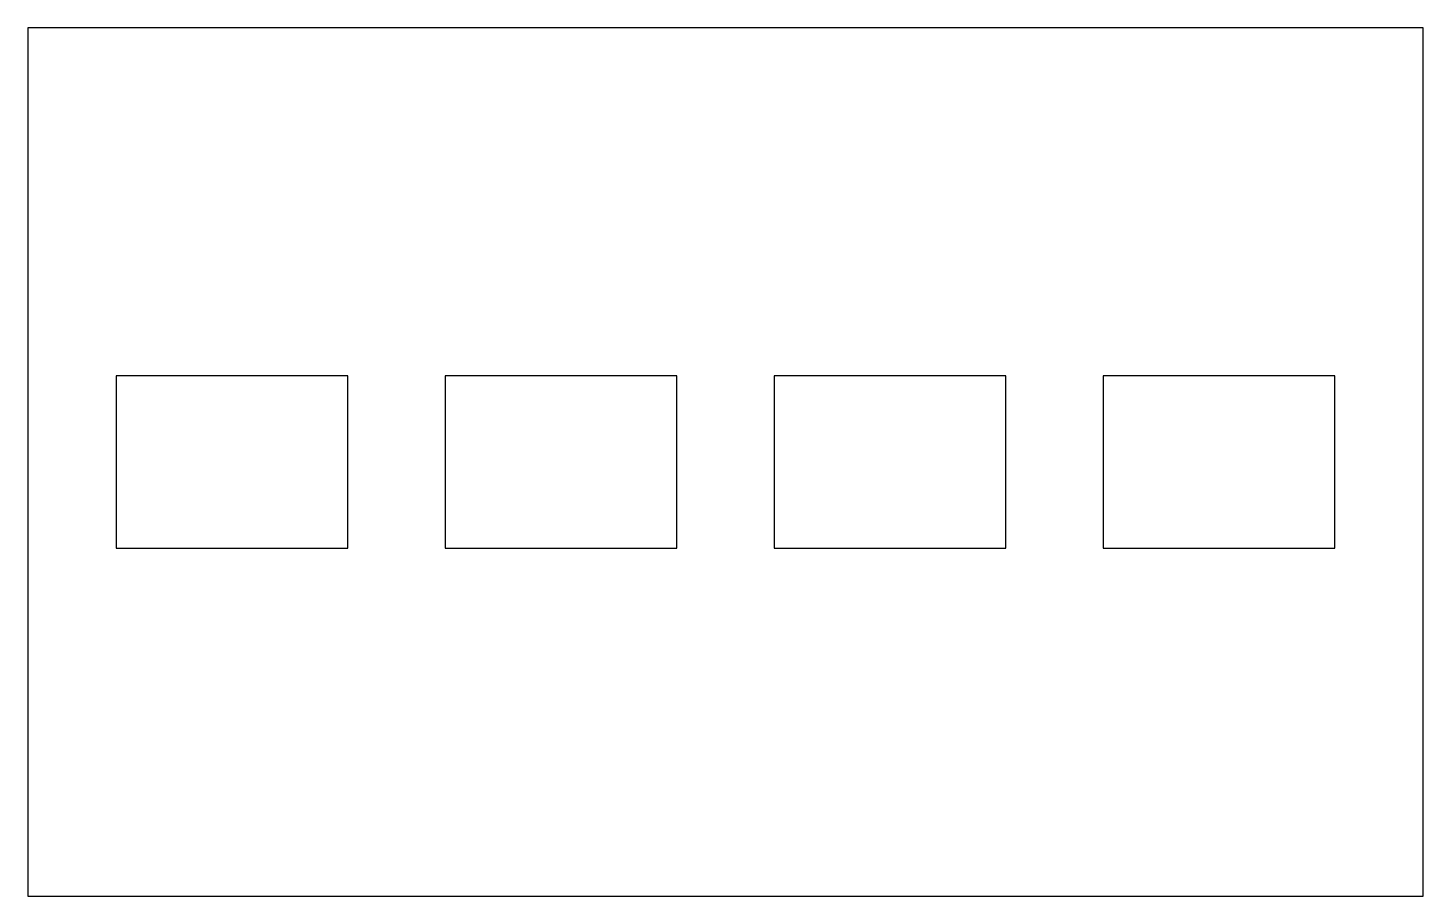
# Model space of a CAD drawing. Header units: millimetres. Extents: x 0 to 1060, y 0 to 660.
import ezdxf

# ---------------------------------------------------------------- set-up
doc = ezdxf.new("R2010")
doc.units = ezdxf.units.MM
doc.layers.add('REZ', color=1, linetype='Continuous')

msp = doc.modelspace()

# ---------------------------------------------------------------- linework, layer by layer
at = {"layer": 'REZ'}
for points in [[(0, 0), (1060, 0), (1060, 660), (0, 660)], [(67, 264.5), (243, 264.5), (243, 395.5), (67, 395.5)], [(317, 264.5), (493, 264.5), (493, 395.5), (317, 395.5)], [(567, 264.5), (743, 264.5), (743, 395.5), (567, 395.5)], [(817, 264.5), (993, 264.5), (993, 395.5), (817, 395.5)]]:
    msp.add_lwpolyline(points, close=True, dxfattribs=at)

doc.saveas('drawing.dxf')
